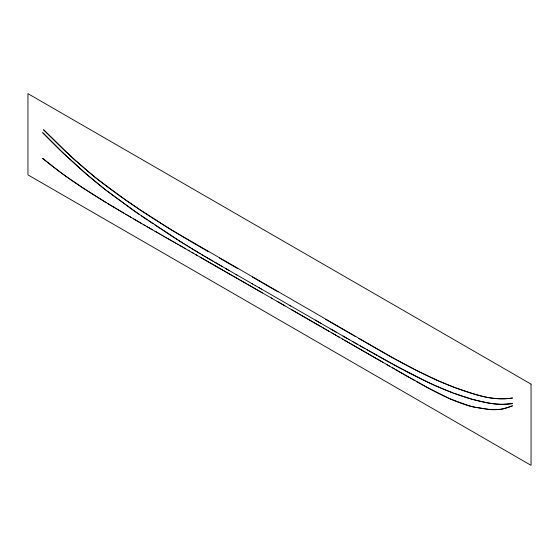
<?xml version="1.0" encoding="UTF-8"?>
<svg xmlns="http://www.w3.org/2000/svg" width="559" height="559" viewBox="0 0 559 559"><rect width="100%" height="100%" fill="white"/><g stroke="black" fill="none" stroke-linecap="round" stroke-linejoin="round"><path stroke-width="0.84" d="M486.162 409.083C495.155 410.655 504.162 409.3 512.54 405.813L503.743 408.72A65.466 37.795 60 0 1 500.815 409.377L489.09 409.37L474.437 407.162A173.416 100.124 60 0 1 471.51 406.456C457.451 402.801 444.258 396.513 431.457 389.756M485.338 408.985L474.346 407.127A170.341 98.349 60 0 1 468.861 405.736L450.016 398.826L427.307 387.513M483.235 396.52C492.8 398.763 502.793 399.524 512.54 398.008A165.75 95.694 60 0 1 485.338 397.002C439.681 386.087 399.063 361.359 358.675 338.433M482.256 396.289L476.394 394.766A135.103 78.001 60 0 1 473.459 393.913L454.9 387.59L437.32 380.427L416.804 370.575L391.405 357.082L171.599 230.042L140.344 210.03L125.691 200.031L96.379 178.363L73.914 159.28L43.63 129.779M453.922 393.236L471.51 399.119L486.162 402.662A207.969 120.073 60 0 0 492.025 403.591L496.909 404.101A181.368 104.715 60 0 0 499.837 404.283L504.721 404.332A136.235 78.658 60 0 0 507.656 404.178L508.627 404.087A130.981 75.619 60 0 0 511.562 403.71L512.54 403.542L502.324 404.346A181.801 104.966 60 0 1 493.974 403.829C462.014 399.35 432.498 385.039 404.101 370.344M452.951 392.865L450.016 391.747M449.038 391.363L435.363 385.64M434.385 385.207L427.307 381.965M426.692 381.678L393.354 364.538M403.123 369.827L360.143 345.839M430.479 389.239L403.123 373.95M426.692 387.184L416.315 381.448M392.383 364L390.427 362.924M389.448 362.379L386.521 360.751M385.542 360.206L378.702 356.363M376.752 355.258L368.933 350.828M414.848 380.609L409.964 377.842M366.984 349.724L367.955 350.276M343.044 336.085L357.697 344.442M352.331 341.388L353.302 341.94M354.28 342.499L355.258 343.058M356.237 343.61L365.027 348.613M408.985 377.304L387.01 364.671M332.06 329.796L336.7 332.451M330.837 329.09L331.815 329.649M347.439 338.6L255.128 285.453M348.418 339.159L349.396 339.711M154.997 231.244L155.975 231.81M156.213 231.957L185.525 248.741M188.208 250.292L189.187 250.851M192.114 252.535L193.093 253.094M196.027 254.771L196.999 255.337M227.282 272.771L246.819 283.937M226.311 272.212L185.281 248.608M262.451 292.909L200.178 257.161M344.512 340.242L383.586 362.707M399.217 371.707L402.152 373.391M219.47 258.069L237.785 268.606M236.08 274.504L237.051 275.063M225.822 268.599L255.617 285.726M258.544 287.417L259.523 287.983M260.501 288.542L261.479 289.101M317.4 321.376L321.069 323.479M315.206 320.104L317.163 321.229M147.178 226.758L152.551 229.854M149.134 227.883L156.946 232.369M157.924 232.928L158.903 233.487M159.881 234.046L160.859 234.605M161.831 235.164L162.809 235.73M163.787 236.289L164.765 236.848M165.743 237.407L166.715 237.966M167.693 238.525L168.671 239.091M169.65 239.65L170.628 240.209M171.599 240.768L172.577 241.327M173.556 241.886L174.534 242.445M175.512 243.011L176.483 243.57M177.462 244.129L178.44 244.688M179.418 245.247L182.346 246.931M183.324 247.49L184.302 248.049M247.798 284.496L284.922 305.829M143.272 224.508L148.89 227.751M394.333 368.905L392.383 367.78M339.627 337.44L337.671 336.315M342.555 339.124L343.533 339.683M395.311 369.464L398.239 371.148M227.282 269.445L201.883 254.708M228.261 270.004L229.239 270.57M251.711 283.483L252.682 284.042M214.831 262.262L222.398 266.629M389.448 366.089L291.763 309.784M271.248 297.968L272.219 298.534M277.103 301.329L321.069 326.729M335.721 335.19L336.7 335.749M332.06 333.066L335.721 335.176M145.228 225.64L133.503 218.855M252.437 277.054L278.082 291.889M325.708 319.371L355.014 336.315M208.479 251.732C173.171 231.524 138.45 210.142 105.889 185.7A384.515 222 60 0 1 87.274 170.837L65.179 151.175L43.63 129.842M289.807 305.452L290.785 306.018M322.047 327.288L324.975 328.985M325.953 329.551L326.931 330.117M327.902 330.676L328.881 331.242M141.56 223.523L108.104 203.769M211.651 260.41L204.818 256.427M212.63 260.976L213.608 261.549M131.547 217.717L128.619 216.005M125.691 214.279L127.641 215.432M203.839 255.854L191.143 248.259M123.735 213.133C95.659 196.516 67.8 179.271 42.652 158.386L60.239 172.172M200.171 253.688L181.857 242.466M106.147 202.575L82.704 187.768M190.165 247.665L188.208 246.463M187.23 245.855L185.281 244.632M184.302 244.024L178.188 240.139M181.375 242.166L174.527 237.785M177.462 239.664L134.23 210.974L104.91 189.361A440.45 254.296 60 0 1 86.324 174.066L64.236 154.102L42.652 132.651L60.239 150.266M173.556 237.135L154.997 225.011M81.726 187.125L68.051 177.811M153.04 223.719L148.156 220.463M147.178 219.813L141.315 215.851M139.366 214.516L107.125 191.101M67.073 177.119L61.21 172.892M106.147 190.339L83.682 171.788L61.21 151.209M531.05 384.124L27.95 93.66L27.95 174.876L531.05 465.34L531.05 384.124"/></g></svg>
